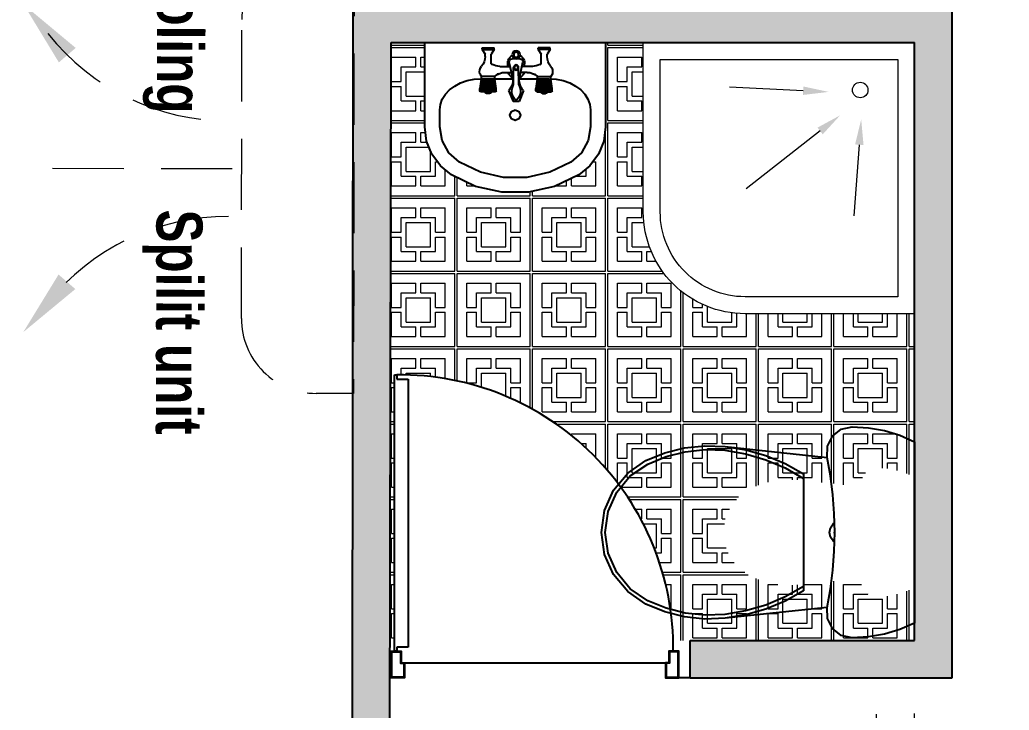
# Model space of a CAD drawing. Header units: inches. Extents: x 70 to 1974, y -315 to 363.
# Drawn here: x 1243.922 to 1246.568, y 232.943 to 234.79 of the extents above; entities that cross this region are included whole.
import ezdxf

# ---------------------------------------------------------------- set-up
doc = ezdxf.new("R2010")
doc.units = ezdxf.units.IN
doc.header["$MEASUREMENT"] = 0
doc.linetypes.add('DASHED2', pattern=[9.525, 6.35, -3.175])
for name, color, linetype, lineweight in [('1', 19, 'Continuous', 5), ('hidden line', 252, 'Continuous', 5), ('LAYER1', 8, 'Continuous', 9)]:
    doc.layers.add(name, color=color, linetype=linetype, lineweight=lineweight)
doc.layers.add('AX', color=7, linetype='Continuous', lineweight=18, true_color=0xb7ad8f)
for name, color, linetype in [('elev', 8, 'Continuous'), ('fer', 8, 'Continuous'), ('LNS', 55, 'Continuous')]:
    doc.layers.add(name, color=color, linetype=linetype)
doc.styles.add('Italic', font='italic.shx', dxfattribs={"height": 0.7})

# ---------------------------------------------------------------- blocks, each defined once
blk = doc.blocks.new('DR100K')
at = {"color": 0}
blk.add_line((-0.0463, -0.0524), (-0.9537, -0.0524), dxfattribs=at)
at = {"color": 0, "linetype": 'Continuous'}
for p, q in [((-0.0192, -0.1073), (-0.0192, -0.0923)), ((-0.0192, -0.0923), (-0.0115, -0.0923)), ((-0.0115, -0.0923), (-0.0115, -0.5731)), ((-0.0591, -0.5731), (-0.0591, -0.1073)), ((-0.0591, -0.1073), (-0.0197, -0.1073)), ((-0.0591, -1.0389), (-0.0591, -0.5731)), ((-0.0115, -0.5731), (-0.0115, -1.0539)), ((-0.0197, -1.0389), (-0.0591, -1.0389)), ((-0.0192, -1.0539), (-0.0192, -1.0389)), ((-0.0115, -1.0539), (-0.0192, -1.0539))]:
    blk.add_line(p, q, dxfattribs=at)
for points in [[(-0.9537, -0.0524), (-0.9537, 0), (-1, 0), (-1, -0.0923), (-0.9658, -0.0923), (-0.9658, -0.0524)], [(-0.0463, -0.0524), (-0.0463, 0), (0, 0), (0, -0.0923), (-0.0342, -0.0923), (-0.0342, -0.0524)], [(-0.9557, -0.0505), (-0.9557, -0.0019), (-0.9981, -0.0019), (-0.9981, -0.0904), (-0.9677, -0.0904), (-0.9677, -0.0505)], [(-0.0443, -0.0505), (-0.0443, -0.0019), (-0.0019, -0.0019), (-0.0019, -0.0904), (-0.0323, -0.0904), (-0.0323, -0.0505)]]:
    blk.add_lwpolyline(points, close=True, dxfattribs=at)
blk.add_arc((-0.0294, -0.1026), 0.9514, 179.3821, 270.6161, dxfattribs=at)
blk = doc.blocks.new('Bath4')
for p, q in [((-0.652, -0.5264), (-0.6377, -0.3365)), ((-0.5472, -0.5632), (-0.3492, -0.4082)), ((-0.5019, -0.6708), (-0.3044, -0.6801))]:
    blk.add_line(p, q)
for points in [[(-0.0742, -0.8), (-0.8, -0.8), (-0.8, -0.0742), (-0.3464, -0.0742, -0.414214), (-0.0742, -0.3464)], [(-0.1196, -0.7546), (-0.7546, -0.7546), (-0.7546, -0.1196), (-0.3464, -0.1196, -0.414214), (-0.1196, -0.3464)]]:
    blk.add_lwpolyline(points, format="xyb", close=True)
blk.add_circle((-0.6545, -0.6727), 0.0207)
for points in [[(-0.6633, -0.5255), (-0.6407, -0.5272), (-0.6571, -0.5942)], [(-0.5542, -0.5542), (-0.5402, -0.5721), (-0.6008, -0.6051)], [(-0.5014, -0.6595), (-0.5024, -0.6822), (-0.5699, -0.6677)]]:
    blk.add_solid(points)
blk = doc.blocks.new('PL_WC_1_UT')
at = {"layer": 'fer', "linetype": 'ByBlock'}
for p, q in [((-0.2284, 0.645), (-0.2446, 0.6076)), ((0.2284, 0.645), (-0.2284, 0.645)), ((0.2446, 0.6076), (0.2284, 0.645)), ((-0.2446, 0.6076), (-0.2564, 0.5687)), ((0.2564, 0.5687), (0.2446, 0.6076)), ((-0.2564, 0.5687), (-0.2635, 0.5285)), ((0.2635, 0.5285), (0.2564, 0.5687)), ((-0.2635, 0.5285), (-0.2659, 0.4879)), ((0.2659, 0.4879), (0.2635, 0.5285)), ((-0.2659, 0.4879), (-0.2597, 0.4603)), ((0.2597, 0.4603), (0.2659, 0.4879)), ((-0.2597, 0.4603), (-0.2423, 0.4381)), ((0.2423, 0.4381), (0.2597, 0.4603)), ((-0.2423, 0.4381), (-0.2171, 0.4255)), ((-0.2171, 0.4255), (-0.1889, 0.4249)), ((-0.1889, 0.4249), (-0.2164, 0.1682)), ((0.1889, 0.4249), (0.2171, 0.4255)), ((0.2164, 0.1682), (0.1889, 0.4249)), ((0.2171, 0.4255), (0.2423, 0.4381)), ((-0.2164, 0.1682), (-0.2183, 0.1168)), ((0.2183, 0.1168), (0.2164, 0.1682)), ((-0.2183, 0.1168), (-0.2128, 0.0658)), ((0.2128, 0.0658), (0.2183, 0.1168)), ((-0.2128, 0.0658), (-0.2002, 0.016)), ((0.2002, 0.016), (0.2128, 0.0658)), ((-0.2002, 0.016), (-0.1807, -0.0315)), ((0.1807, -0.0315), (0.2002, 0.016)), ((-0.1807, -0.0315), (-0.1493, -0.0776)), ((0.1493, -0.0776), (0.1807, -0.0315)), ((-0.1493, -0.0776), (-0.1063, -0.1133)), ((0.1063, -0.1133), (0.1493, -0.0776)), ((-0.1063, -0.1133), (-0.0553, -0.1359)), ((0.0553, -0.1359), (0.1063, -0.1133)), ((-0.0553, -0.1359), (0, -0.1436)), ((0, -0.1436), (0.0553, -0.1359))]:
    blk.add_line(p, q, dxfattribs=at)
at = {"layer": 'fer', "color": 0, "linetype": 'ByBlock'}
for p, q in [((-0.1889, 0.4249), (-0.1421, 0.4332)), ((-0.1421, 0.4332), (-0.0949, 0.4392)), ((-0.0949, 0.4392), (-0.0475, 0.4427)), ((-0.0475, 0.4427), (0, 0.4439)), ((-0.0238, 0.4433), (-0.0216, 0.44)), ((-0.0216, 0.44), (-0.0117, 0.4334)), ((-0.0117, 0.4334), (0, 0.431)), ((-0.0029, 0.4438), (0, 0.4433)), ((0, 0.4439), (0.0475, 0.4427)), ((0, 0.4433), (0.0029, 0.4438)), ((0, 0.431), (0.0117, 0.4334)), ((0.0117, 0.4334), (0.0216, 0.44)), ((0.0216, 0.44), (0.0238, 0.4433)), ((0.0475, 0.4427), (0.0949, 0.4392)), ((0.0949, 0.4392), (0.1421, 0.4332)), ((0.1421, 0.4332), (0.1889, 0.4249)), ((-0.1476, 0.365), (-0.1732, 0.3191)), ((-0.136, 0.365), (-0.1624, 0.3191)), ((0.1476, 0.365), (-0.1476, 0.365)), ((0.1624, 0.3191), (0.136, 0.365)), ((0.1732, 0.3191), (0.1476, 0.365)), ((-0.1732, 0.3191), (-0.1933, 0.2706)), ((-0.1624, 0.3191), (-0.1831, 0.2703)), ((0.1831, 0.2703), (0.1624, 0.3191)), ((0.1933, 0.2706), (0.1732, 0.3191)), ((-0.1933, 0.2706), (-0.2078, 0.22)), ((-0.1831, 0.2703), (-0.198, 0.2194)), ((0.198, 0.2194), (0.1831, 0.2703)), ((0.2078, 0.22), (0.1933, 0.2706)), ((-0.2078, 0.22), (-0.2164, 0.1682)), ((-0.198, 0.2194), (-0.2067, 0.1671)), ((0.2067, 0.1671), (0.198, 0.2194)), ((0.2164, 0.1682), (0.2078, 0.22)), ((-0.2067, 0.1671), (-0.2085, 0.1172)), ((0.2085, 0.1172), (0.2067, 0.1671)), ((-0.2085, 0.1172), (-0.2033, 0.0675)), ((0.2033, 0.0675), (0.2085, 0.1172)), ((-0.2033, 0.0675), (-0.191, 0.019)), ((0.191, 0.019), (0.2033, 0.0675)), ((-0.191, 0.019), (-0.172, -0.0272)), ((0.172, -0.0272), (0.191, 0.019)), ((-0.172, -0.0272), (-0.1421, -0.0711)), ((0.1421, -0.0711), (0.172, -0.0272)), ((-0.1421, -0.0711), (-0.1012, -0.1051)), ((0.1012, -0.1051), (0.1421, -0.0711)), ((-0.1012, -0.1051), (-0.0526, -0.1266)), ((0.0526, -0.1266), (0.1012, -0.1051)), ((-0.0526, -0.1266), (0, -0.1339)), ((0, -0.1339), (0.0526, -0.1266))]:
    blk.add_line(p, q, dxfattribs=at)
blk = doc.blocks.new('DASTSHO')
at = {"layer": 'fer', "linetype": 'Continuous'}
h = blk.add_hatch(dxfattribs=at)
h.set_pattern_fill('EMPTY_FILL', color=256, scale=1000000.0, style=0)
h.set_pattern_definition([(0, (1000000, 1000000), (0, 1000000), [1e-05, -1000000])])
h.paths.add_polyline_path([(-0.3, 0), (-0.3, -0.28), (-0.2973, -0.3116), (-0.2894, -0.3424), (-0.2764, -0.3713), (-0.2586, -0.3976), (-0.2368, -0.4206), (-0.2113, -0.4396), (-0.145, -0.4727), (-0.0738, -0.4931), (0, -0.4999), (0.0738, -0.4931), (0.145, -0.4727), (0.2113, -0.4396), (0.2368, -0.4206), (0.2586, -0.3976), (0.2764, -0.3713), (0.2894, -0.3424), (0.2973, -0.3116), (0.3, -0.28), (0.3, 0)], flags=0)
at = {"layer": 'fer', "linetype": 'ByBlock'}
for p, q in [((-0.3, 0), (-0.3, -0.28)), ((-0.27, 0), (-0.3, 0)), ((0.27, 0), (-0.27, 0)), ((0.3, 0), (0.27, 0)), ((0.3, -0.28), (0.3, 0)), ((-0.1592, -0.1267), (-0.181, -0.1344)), ((-0.136, -0.1221), (-0.1592, -0.1267)), ((-0.112, -0.1205), (-0.136, -0.1221)), ((-0.0138, -0.1205), (-0.112, -0.1205)), ((0.112, -0.1205), (0.0075, -0.1205)), ((0.136, -0.1221), (0.112, -0.1205)), ((0.1592, -0.1267), (0.136, -0.1221)), ((0.181, -0.1344), (0.1592, -0.1267)), ((-0.2177, -0.1575), (-0.2315, -0.1722)), ((-0.2007, -0.1447), (-0.2177, -0.1575)), ((-0.181, -0.1344), (-0.2007, -0.1447)), ((0.2007, -0.1447), (0.181, -0.1344)), ((0.2177, -0.1575), (0.2007, -0.1447)), ((0.2315, -0.1722), (0.2177, -0.1575)), ((-0.2417, -0.1886), (-0.2479, -0.206)), ((-0.2315, -0.1722), (-0.2417, -0.1886)), ((0.2417, -0.1886), (0.2315, -0.1722)), ((0.2479, -0.206), (0.2417, -0.1886)), ((-0.2479, -0.206), (-0.25, -0.224)), ((-0.25, -0.224), (-0.25, -0.28)), ((0.25, -0.224), (0.2479, -0.206)), ((0.25, -0.28), (0.25, -0.224))]:
    blk.add_line(p, q, dxfattribs=at)
at = {"layer": 'fer'}
for p, q in [((-0.1161, -0.0184), (-0.0761, -0.0184)), ((-0.1161, -0.0234), (-0.1161, -0.0184)), ((-0.1161, -0.0234), (-0.0761, -0.0234)), ((-0.1161, -0.0234), (-0.1061, -0.0384)), ((-0.0761, -0.0234), (-0.0861, -0.0384)), ((-0.0761, -0.0234), (-0.0761, -0.0184)), ((0.0698, -0.0234), (0.0698, -0.0184)), ((0.1098, -0.0184), (0.0698, -0.0184)), ((0.0698, -0.0234), (0.0798, -0.0384)), ((0.1098, -0.0234), (0.0698, -0.0234)), ((0.1098, -0.0234), (0.0998, -0.0384)), ((0.1098, -0.0234), (0.1098, -0.0184)), ((-0.1061, -0.0471), (-0.1061, -0.0384)), ((-0.0861, -0.0709), (-0.0861, -0.0384)), ((-0.0142, -0.1177), (-0.026, -0.0656)), ((-0.0161, -0.0545), (0.0098, -0.0545)), ((0.0079, -0.1177), (0.0197, -0.0656)), ((0.0798, -0.0709), (0.0798, -0.0384)), ((0.0998, -0.0471), (0.0998, -0.0384)), ((-0.0571, -0.0795), (-0.0229, -0.0795)), ((-0.0117, -0.1399), (-0.0115, -0.0831)), ((0.0054, -0.1399), (0.0052, -0.0831)), ((0.0508, -0.0795), (0.0166, -0.0795)), ((-0.1236, -0.1037), (-0.1179, -0.1127)), ((-0.1228, -0.153), (-0.1179, -0.1214)), ((-0.1202, -0.153), (-0.1158, -0.1214)), ((-0.1148, -0.1214), (-0.1189, -0.153)), ((-0.1179, -0.1214), (-0.1179, -0.1127)), ((-0.0743, -0.1127), (-0.1179, -0.1127)), ((-0.1179, -0.153), (-0.1139, -0.1214)), ((-0.0743, -0.1214), (-0.1179, -0.1214)), ((-0.1128, -0.1214), (-0.1164, -0.153)), ((-0.1152, -0.153), (-0.1118, -0.1214)), ((-0.1135, -0.153), (-0.1104, -0.1214)), ((-0.1085, -0.153), (-0.1064, -0.1214)), ((-0.1055, -0.153), (-0.1041, -0.1214)), ((-0.1018, -0.1214), (-0.1027, -0.153)), ((-0.0982, -0.153), (-0.0982, -0.1214)), ((-0.0961, -0.1644), (-0.0961, -0.1214)), ((-0.094, -0.153), (-0.094, -0.1214)), ((-0.0904, -0.1214), (-0.0895, -0.153)), ((-0.0867, -0.153), (-0.0881, -0.1214)), ((-0.0837, -0.153), (-0.0858, -0.1214)), ((-0.0787, -0.153), (-0.0817, -0.1214)), ((-0.077, -0.153), (-0.0804, -0.1214)), ((-0.0794, -0.1214), (-0.0758, -0.153)), ((-0.0743, -0.153), (-0.0783, -0.1214)), ((-0.0774, -0.1214), (-0.0733, -0.153)), ((-0.072, -0.153), (-0.0764, -0.1214)), ((-0.0729, -0.1114), (-0.0743, -0.1127)), ((-0.0743, -0.1214), (-0.0743, -0.1127)), ((-0.0694, -0.153), (-0.0743, -0.1214)), ((-0.0611, -0.1037), (-0.0661, -0.1057)), ((-0.0404, -0.0995), (-0.0184, -0.0995)), ((0.0341, -0.0995), (0.012, -0.0995)), ((0.0548, -0.1037), (0.0598, -0.1057)), ((0.0631, -0.153), (0.068, -0.1214)), ((0.0656, -0.153), (0.07, -0.1214)), ((0.0665, -0.1114), (0.068, -0.1127)), ((0.0711, -0.1214), (0.067, -0.153)), ((0.068, -0.1127), (0.1115, -0.1127)), ((0.068, -0.1214), (0.068, -0.1127)), ((0.068, -0.1214), (0.1115, -0.1214)), ((0.068, -0.153), (0.0719, -0.1214)), ((0.0731, -0.1214), (0.0694, -0.153)), ((0.0707, -0.153), (0.0741, -0.1214)), ((0.0724, -0.153), (0.0754, -0.1214)), ((0.0774, -0.153), (0.0794, -0.1214)), ((0.0803, -0.153), (0.0818, -0.1214)), ((0.084, -0.1214), (0.0831, -0.153)), ((0.0877, -0.153), (0.0877, -0.1214)), ((0.0898, -0.1644), (0.0898, -0.1214)), ((0.0918, -0.153), (0.0919, -0.1214)), ((0.0955, -0.1214), (0.0964, -0.153)), ((0.0992, -0.153), (0.0978, -0.1214)), ((0.1022, -0.153), (0.1001, -0.1214)), ((0.1072, -0.153), (0.1041, -0.1214)), ((0.1089, -0.153), (0.1055, -0.1214)), ((0.1065, -0.1214), (0.1101, -0.153)), ((0.1115, -0.153), (0.1076, -0.1214)), ((0.1084, -0.1214), (0.1126, -0.153)), ((0.1139, -0.153), (0.1095, -0.1214)), ((0.1173, -0.1037), (0.1115, -0.1127)), ((0.1115, -0.1214), (0.1115, -0.1127)), ((0.1165, -0.153), (0.1115, -0.1214)), ((-0.1231, -0.1604), (-0.1231, -0.153)), ((-0.1228, -0.1604), (-0.1228, -0.153)), ((-0.1202, -0.1604), (-0.1202, -0.153)), ((-0.1189, -0.1604), (-0.1189, -0.153)), ((-0.1179, -0.1604), (-0.1179, -0.153)), ((-0.1164, -0.1604), (-0.1164, -0.153)), ((-0.1152, -0.1604), (-0.1152, -0.153)), ((-0.1135, -0.1604), (-0.1135, -0.153)), ((-0.1085, -0.1644), (-0.1085, -0.153)), ((-0.1055, -0.1644), (-0.1055, -0.153)), ((-0.1027, -0.1644), (-0.1027, -0.153)), ((-0.0982, -0.1644), (-0.0982, -0.153)), ((-0.0982, -0.1644), (-0.0982, -0.153)), ((-0.094, -0.1644), (-0.094, -0.153)), ((-0.0895, -0.1644), (-0.0895, -0.153)), ((-0.0867, -0.1644), (-0.0867, -0.153)), ((-0.0837, -0.1644), (-0.0837, -0.153)), ((-0.0787, -0.1604), (-0.0787, -0.153)), ((-0.077, -0.1604), (-0.077, -0.153)), ((-0.0758, -0.1604), (-0.0758, -0.153)), ((-0.0743, -0.1604), (-0.0743, -0.153)), ((-0.0733, -0.1604), (-0.0733, -0.153)), ((-0.072, -0.1604), (-0.072, -0.153)), ((-0.0694, -0.1604), (-0.0694, -0.153)), ((-0.0691, -0.1604), (-0.0691, -0.153)), ((-0.0279, -0.1595), (-0.0128, -0.1962)), ((0.0216, -0.1595), (0.0065, -0.1962)), ((0.0628, -0.1604), (0.0628, -0.153)), ((0.0631, -0.1604), (0.0631, -0.153)), ((0.0656, -0.1604), (0.0656, -0.153)), ((0.067, -0.1604), (0.067, -0.153)), ((0.068, -0.1604), (0.068, -0.153)), ((0.0694, -0.1604), (0.0694, -0.153)), ((0.0707, -0.1604), (0.0707, -0.153)), ((0.0724, -0.1604), (0.0724, -0.153)), ((0.0774, -0.1644), (0.0774, -0.153)), ((0.0803, -0.1644), (0.0803, -0.153)), ((0.0831, -0.1644), (0.0831, -0.153)), ((0.0877, -0.1644), (0.0877, -0.153)), ((0.0918, -0.1644), (0.0918, -0.153)), ((0.0918, -0.1644), (0.0918, -0.153)), ((0.0964, -0.1644), (0.0964, -0.153)), ((0.0992, -0.1644), (0.0992, -0.153)), ((0.1022, -0.1644), (0.1022, -0.153)), ((0.1072, -0.1604), (0.1072, -0.153)), ((0.1089, -0.1604), (0.1089, -0.153)), ((0.1101, -0.1604), (0.1101, -0.153)), ((0.1115, -0.1604), (0.1115, -0.153)), ((0.1126, -0.1604), (0.1126, -0.153)), ((0.1139, -0.1604), (0.1139, -0.153)), ((0.1165, -0.1604), (0.1165, -0.153)), ((0.1168, -0.1604), (0.1168, -0.153)), ((-0.0731, -0.1644), (-0.1191, -0.1644)), ((-0.1051, -0.1654), (-0.1051, -0.1644)), ((-0.0911, -0.1694), (-0.1011, -0.1694)), ((-0.0871, -0.1654), (-0.0871, -0.1644)), ((-0.0128, -0.1962), (0.0065, -0.1962)), ((0.0668, -0.1644), (0.1128, -0.1644)), ((0.0808, -0.1654), (0.0808, -0.1644)), ((0.0848, -0.1694), (0.0948, -0.1694)), ((0.0988, -0.1654), (0.0988, -0.1644))]:
    blk.add_line(p, q, dxfattribs=at)
at = {"layer": 'fer', "linetype": 'ByBlock'}
blk.add_lwpolyline([(0, -0.224), (-0.0124, -0.2291), (-0.0175, -0.2415), (-0.0124, -0.2539), (0, -0.259), (0.0124, -0.2539), (0.0175, -0.2415), (0.0124, -0.2291)], close=True, dxfattribs=at)
blk.add_lwpolyline([(0, -0.224), (-0.0124, -0.2291), (-0.0175, -0.2415), (-0.0124, -0.2539), (0, -0.259), (0.0124, -0.2539), (0.0175, -0.2415), (0.0124, -0.2291)], close=True, dxfattribs=at)
for points in [[(-0.3, -0.28), (-0.294, -0.3272), (-0.2764, -0.3713), (-0.2482, -0.4096), (-0.2113, -0.4396)], [(-0.25, -0.28), (-0.2422, -0.3258), (-0.2197, -0.3664), (-0.1849, -0.3972)], [(0.1849, -0.3972), (0.2197, -0.3664), (0.2422, -0.3258), (0.25, -0.28)], [(0.2113, -0.4396), (0.2482, -0.4096), (0.2764, -0.3713), (0.294, -0.3272), (0.3, -0.28)], [(-0.1849, -0.3972), (-0.1147, -0.4307), (-0.0389, -0.4478), (0.0389, -0.4478), (0.1147, -0.4307), (0.1849, -0.3972)], [(-0.2113, -0.4396), (-0.1311, -0.4779), (-0.0444, -0.4975), (0.0444, -0.4975), (0.1311, -0.4779), (0.2113, -0.4396)]]:
    blk.add_lwpolyline(points, dxfattribs=at)
at = {"layer": 'fer'}
for centre, radius in [((-0.0032, -0.0409), 0.0131), ((-0.0032, -0.0409), 0.00814), ((-0.0032, -0.0831), 0.00838), ((-0.0032, -0.0831), 0.00638)]:
    blk.add_circle(centre, radius, dxfattribs=at)
for centre, radius, start, end in [((-0.1561, -0.0471), 0.05, 320.0876, 0), ((-0.0032, -0.068), 0.0279, 117.5903, 204.3145), ((-0.0161, -0.0645), 0.01, 90, 186.4645), ((-0.0032, -0.068), 0.0279, 335.6855, 62.4097), ((0.0098, -0.0645), 0.01, 353.5355, 90), ((0.1498, -0.0471), 0.05, 180, 219.9124), ((-0.0961, -0.0973), 0.0282, 140.0876, 192.9962), ((-0.0961, -0.0973), 0.0282, 60.122, 69.2491), ((-0.0571, -0.0295), 0.05, 240.122, 270), ((0.0508, -0.0295), 0.05, 270, 299.878), ((0.0898, -0.0973), 0.0282, 110.7509, 119.878), ((0.0898, -0.0973), 0.0282, 347.0038, 39.9124), ((-0.0404, -0.1495), 0.05, 90, 130.3983), ((-0.0032, -0.0914), 0.0279, 196.9433, 246.1873), ((-0.0679, -0.1231), 0.0542, 317.6979, 11.2911), ((0.0616, -0.1231), 0.0542, 168.7089, 222.3021), ((-0.0032, -0.0914), 0.0279, 293.8127, 343.0567), ((0.0341, -0.1495), 0.05, 49.6017, 90), ((-0.1191, -0.1604), 0.004, 180, 270), ((-0.1188, -0.1604), 0.004, 180, 270), ((-0.1162, -0.1604), 0.004, 180, 270), ((-0.1149, -0.1604), 0.004, 180, 270), ((-0.1139, -0.1604), 0.004, 180, 270), ((-0.1124, -0.1604), 0.004, 180, 270), ((-0.1112, -0.1604), 0.004, 180, 270), ((-0.1095, -0.1604), 0.004, 180, 270), ((-0.0827, -0.1604), 0.004, 270, 0), ((-0.081, -0.1604), 0.004, 270, 0), ((-0.0798, -0.1604), 0.004, 270, 0), ((-0.0783, -0.1604), 0.004, 270, 0), ((-0.0773, -0.1604), 0.004, 270, 0), ((-0.076, -0.1604), 0.004, 270, 0), ((-0.0734, -0.1604), 0.004, 270, 0), ((-0.0731, -0.1604), 0.004, 270, 0), ((0.0251, -0.1613), 0.0425, 149.7923, 221.2189), ((-0.0314, -0.1613), 0.0425, 318.7811, 30.2077), ((0.0668, -0.1604), 0.004, 180, 270), ((0.0671, -0.1604), 0.004, 180, 270), ((0.0696, -0.1604), 0.004, 180, 270), ((0.071, -0.1604), 0.004, 180, 270), ((0.072, -0.1604), 0.004, 180, 270), ((0.0734, -0.1604), 0.004, 180, 270), ((0.0747, -0.1604), 0.004, 180, 270), ((0.0764, -0.1604), 0.004, 180, 270), ((0.1032, -0.1604), 0.004, 270, 0), ((0.1049, -0.1604), 0.004, 270, 0), ((0.1061, -0.1604), 0.004, 270, 0), ((0.1075, -0.1604), 0.004, 270, 0), ((0.1086, -0.1604), 0.004, 270, 0), ((0.1099, -0.1604), 0.004, 270, 0), ((0.1125, -0.1604), 0.004, 270, 0), ((0.1128, -0.1604), 0.004, 270, 0), ((-0.1011, -0.1654), 0.004, 180, 270), ((-0.0911, -0.1654), 0.004, 270, 0), ((-0.0032, -0.186), 0.005, 221.2189, 318.7811), ((0.0848, -0.1654), 0.004, 180, 270), ((0.0948, -0.1654), 0.004, 270, 0)]:
    blk.add_arc(centre, radius, start, end, dxfattribs=at)
blk = doc.blocks.new('k1')
at = {"true_color": 0x636466}
h = blk.add_hatch(color=251, dxfattribs=at)
h.dxf.hatch_style = 1
h.paths.add_polyline_path([(-461.0846, -161.5584), (-462.6065, -161.5584), (-462.6065, -162.181), (-462.6065, -162.181), (-462.6065, -162.3188), (-462.4682, -162.3188), (-462.4682, -161.6968), (-461.2229, -161.6968), (-461.2229, -162.942), (-461.0846, -162.942), (-461.0846, -162.8037)])
h.paths.add_polyline_path([(-460.3927, -161.6968), (-459.1475, -161.6968), (-459.1475, -162.942), (-457.907, -162.942), (-457.907, -162.8037), (-459.0091, -162.8037), (-459.0091, -161.5584), (-460.5311, -161.5584), (-460.5311, -162.181), (-461.0846, -162.181), (-461.0846, -162.3194), (-460.3927, -162.3194)])
h.paths.add_polyline_path([(-459.7009, -162.3194), (-459.1475, -162.3194), (-459.1475, -162.181), (-459.8393, -162.181), (-459.8393, -162.8037), (-461.0846, -162.8037), (-461.0846, -162.942), (-459.7009, -162.942)], flags=17)
h.paths.add_polyline_path([(-458.3173, -161.6968), (-457.072, -161.6968), (-457.0735, -162.2633), (-457.0043, -162.2633), (-456.9351, -162.2631), (-456.9337, -161.5584), (-458.4557, -161.5584), (-458.4557, -162.181), (-459.0091, -162.181), (-459.0091, -162.3194), (-458.3173, -162.3194)])
h.paths.add_polyline_path([(-457.434, -165.0145), (-453.6596, -165.0145), (-453.6596, -164.5635), (-457.434, -164.5635)], flags=9)
h.paths.add_polyline_path([(-466.4646, -178.781), (-469.7624, -178.781), (-469.7624, -178.172), (-466.4646, -178.172)], flags=9)
h.paths.add_polyline_path([(-465.7865, -177.1188), (-468.3426, -177.1188), (-468.3426, -176.3458), (-465.7865, -176.3458)], flags=9)
h.paths.add_polyline_path([(-466.6372, -172.2588), (-468.4262, -172.2588), (-468.4262, -171.5854), (-466.6372, -171.5854)], flags=9)
h.paths.add_polyline_path([(-467.4058, -174.7927), (-469.1563, -174.7927), (-469.1563, -174.3652), (-467.4058, -174.3652)], flags=9)
h.paths.add_polyline_path([(-466.5791, -173.4899), (-469.3301, -173.4899), (-469.3301, -173.0249), (-466.5791, -173.0249)], flags=9)
h.paths.add_polyline_path([(-469.0047, -195.6182), (-468.5367, -195.6499), (-468.4415, -195.1099), (-468.9095, -195.0782)], flags=9)
h.paths.add_polyline_path([(-465.4248, -183.2086), (-468.8542, -183.2375), (-468.859, -182.6675), (-465.4296, -182.6386)], flags=9)
h.paths.add_polyline_path([(-469.3327, -170.5279), (-465.1389, -170.5279), (-465.1389, -170.0268), (-469.3327, -170.0268)], flags=9)
h.paths.add_polyline_path([(-469.4484, -194.8322), (-468.9804, -194.864), (-468.8852, -194.324), (-469.3532, -194.2922)], flags=9)
h.paths.add_polyline_path([(-467.2761, -194.8572), (-468.7185, -194.8693), (-468.7236, -194.2619), (-467.2812, -194.2497)], flags=9)
h.paths.add_polyline_path([(-464.4483, -194.8452), (-465.6532, -194.8554), (-465.658, -194.2854), (-464.4531, -194.2752)], flags=9)
h.paths.add_polyline_path([(-466.8236, -194.8161), (-465.8001, -194.8479), (-465.7049, -194.3079), (-466.7283, -194.2761)], flags=9)
h.paths.add_polyline_path([(-468.6542, -184.4538), (-467.9788, -184.4761), (-467.9121, -184.093), (-468.5875, -184.0708)], flags=9)
h.paths.add_polyline_path([(-468.0005, -184.2226), (-467.9115, -184.2308), (-467.8869, -184.09), (-467.976, -184.0818)], flags=9)
h.paths.add_polyline_path([(-469.3709, -184.1154), (-469.3068, -184.1217), (-469.2877, -184.0123), (-469.3518, -184.0059)], flags=9)
h.paths.add_polyline_path([(-469.4589, -184.4456), (-469.3558, -184.4539), (-469.3307, -184.3103), (-469.4338, -184.3019)], flags=9)
h.paths.add_polyline_path([(-469.5642, -184.3939), (-468.6423, -184.4137), (-468.583, -184.0728), (-469.5048, -184.053)], flags=9)
h.paths.add_polyline_path([(-468.6139, -183.8392), (-467.9386, -183.8615), (-467.8718, -183.4785), (-468.5472, -183.4562)], flags=9)
h.paths.add_polyline_path([(-467.9602, -183.5893), (-467.8711, -183.5975), (-467.8466, -183.4567), (-467.9356, -183.4486)], flags=9)
h.paths.add_polyline_path([(-469.3753, -183.5029), (-469.3112, -183.5093), (-469.2922, -183.3999), (-469.3563, -183.3935)], flags=9)
h.paths.add_polyline_path([(-469.4633, -183.8331), (-469.3602, -183.8415), (-469.3352, -183.6978), (-469.4383, -183.6895)], flags=9)
h.paths.add_polyline_path([(-469.5687, -183.7814), (-468.6468, -183.8012), (-468.5875, -183.4604), (-469.5093, -183.4406)], flags=9)
h.paths.add_polyline_path([(-464.47, -193.0711), (-466.41, -193.0875), (-466.415, -192.4875), (-464.4751, -192.4711)], flags=9)
h.paths.add_polyline_path([(-464.4471, -179.8895), (-467.4444, -179.9148), (-467.4494, -179.3223), (-464.4521, -179.297)], flags=9)
h.paths.add_polyline_path([(-464.457, -175.972), (-466.6844, -175.9908), (-466.6894, -175.3983), (-464.462, -175.3795)], flags=9)
h.paths.add_polyline_path([(-464.4659, -178.7758), (-466.5484, -178.7933), (-466.5535, -178.1859), (-464.4711, -178.1683)], flags=9)
h.paths.add_polyline_path([(-464.4666, -174.8525), (-466.289, -174.8679), (-466.294, -174.2754), (-464.4716, -174.26)], flags=9)
h.paths.add_polyline_path([(-464.4687, -173.5351), (-466.4711, -173.552), (-466.476, -172.9745), (-464.4735, -172.9576)], flags=9)
h.paths.add_polyline_path([(-464.498, -172.0947), (-465.5354, -172.1034), (-465.539, -171.6759), (-464.5016, -171.6672)], flags=9)
h.paths.add_polyline_path([(-464.487, -190.9788), (-466.5209, -190.9788), (-466.5209, -190.4838), (-464.487, -190.4838)], flags=9)
h.paths.add_polyline_path([(-464.361, -186.5578), (-469.8351, -186.604), (-469.84, -186.0269), (-464.3658, -185.9807)], flags=9)
h.paths.add_polyline_path([(-464.4788, -192.0283), (-465.4211, -192.0283), (-465.4211, -191.4476), (-464.4788, -191.4476)], flags=9)
h.paths.add_polyline_path([(-464.4729, -195.6192), (-466.4129, -195.6356), (-466.4173, -195.1106), (-464.4774, -195.0942)], flags=9)
h.paths.add_polyline_path([(-467.7853, -195.7628), (-468.3703, -195.7628), (-468.3703, -194.9678), (-467.7853, -194.9678)], flags=9)
h.paths.add_polyline_path([(-466.5666, -185.6325), (-467.5813, -185.6325), (-467.5813, -185.1645), (-466.5666, -185.1645)], flags=9)
h.paths.add_polyline_path([(-464.4327, -185.5774), (-466.2107, -185.5924), (-466.2141, -185.194), (-464.436, -185.179)], flags=9)
h.paths.add_polyline_path([(-465.6546, -185.0812), (-469.0091, -185.0812), (-469.0091, -184.6089), (-465.6546, -184.6089)], flags=9)
h.paths.add_polyline_path([(-466.2428, -184.4307), (-467.9102, -184.4448), (-467.9133, -184.0854), (-466.2458, -184.0713)], flags=9)
h.paths.add_polyline_path([(-466.2566, -183.7842), (-467.5346, -183.795), (-467.538, -183.3956), (-466.2599, -183.3848)], flags=9)
h.paths.add_polyline_path([(-465.0273, -184.3294), (-465.4483, -184.3329), (-465.4513, -183.9785), (-465.0303, -183.9749)], flags=9)
h.paths.add_polyline_path([(-464.3973, -183.8968), (-466.0498, -183.9107), (-466.0528, -183.5562), (-464.4003, -183.5423)], flags=9)
h.paths.add_polyline_path([(-464.455, -185.0631), (-465.6467, -185.0732), (-465.6499, -184.6851), (-464.4582, -184.6751)], flags=9)
h.paths.add_polyline_path([(-469.6945, -185.0329), (-469.0256, -185.0536), (-468.9633, -184.7007), (-469.6323, -184.6799)], flags=9)
h.paths.add_polyline_path([(-454.5593, -188.4483), (-454.6086, -188.4483), (-454.6086, -188.3003), (-454.5593, -188.3003)], flags=9)
h.paths.add_polyline_path([(-453.4972, -188.5378), (-454.5503, -188.5378), (-454.5503, -188.1414), (-453.4972, -188.1414)], flags=9)
h.paths.add_polyline_path([(-454.1227, -187.4118), (-454.172, -187.4118), (-454.172, -187.2638), (-454.1227, -187.2638)], flags=9)
h.paths.add_polyline_path([(-453.4705, -187.5187), (-454.1053, -187.5187), (-454.1053, -187.0937), (-453.4705, -187.0937)], flags=9)
h.paths.add_polyline_path([(-453.9631, -180.2095), (-454.0124, -180.2095), (-454.0124, -180.0615), (-453.9631, -180.0615)], flags=9)
h.paths.add_polyline_path([(-453.745, -181.0596), (-453.7944, -181.0596), (-453.7944, -180.9116), (-453.745, -180.9116)], flags=9)
h.paths.add_polyline_path([(-453.8343, -182.0033), (-453.8837, -182.0033), (-453.8837, -181.8553), (-453.8343, -181.8553)], flags=9)
h.paths.add_polyline_path([(-454.2191, -183.8516), (-454.2685, -183.8516), (-454.2685, -183.7036), (-454.2191, -183.7036)], flags=9)
h.paths.add_polyline_path([(-454.3381, -184.7282), (-454.3874, -184.7282), (-454.3874, -184.5803), (-454.3381, -184.5803)], flags=9)
h.paths.add_polyline_path([(-453.4934, -186.5421), (-454.1745, -186.5421), (-454.1745, -186.1171), (-453.4934, -186.1171)], flags=9)
h.paths.add_polyline_path([(-452.9888, -187.4826), (-453.5455, -187.4826), (-453.5455, -187.1401), (-452.9888, -187.1401)], flags=9)
h.paths.add_polyline_path([(-452.9888, -186.4979), (-453.5455, -186.4979), (-453.5455, -186.1555), (-452.9888, -186.1555)], flags=9)
h.paths.add_polyline_path([(-452.9803, -184.8325), (-454.3481, -184.8325), (-454.3481, -184.3829), (-452.9803, -184.3829)], flags=9)
h.paths.add_polyline_path([(-452.9468, -184.0507), (-454.226, -184.0507), (-454.226, -183.5072), (-452.9468, -183.5072)], flags=9)
h.paths.add_polyline_path([(-453.1169, -182.1053), (-453.8089, -182.1053), (-453.8089, -181.6802), (-453.1169, -181.6802)], flags=9)
h.paths.add_polyline_path([(-453.136, -181.1745), (-453.7422, -181.1745), (-453.7422, -180.729), (-453.136, -180.729)], flags=9)
h.paths.add_polyline_path([(-453.001, -180.3219), (-453.9383, -180.3219), (-453.9383, -179.8723), (-453.001, -179.8723)], flags=9)
h.paths.add_polyline_path([(-452.9331, -173.2627), (-456.203, -173.3197), (-456.2193, -172.3875), (-452.9494, -172.3304)], flags=9)
h.paths.add_polyline_path([(-452.992, -185.4166), (-454.0463, -185.4166), (-454.0463, -185.1486), (-452.992, -185.1486)], flags=9)
h.paths.add_polyline_path([(-452.9712, -185.9599), (-453.9002, -185.9599), (-453.9002, -185.69), (-452.9712, -185.69)], flags=9)
h.paths.add_polyline_path([(-452.9423, -190.734), (-453.6863, -190.734), (-453.6863, -190.4296), (-452.9423, -190.4296)], flags=9)
h.paths.add_polyline_path([(-452.9888, -188.5324), (-453.5455, -188.5324), (-453.5455, -188.1899), (-452.9888, -188.1899)], flags=9)
h.paths.add_polyline_path([(-454.1582, -186.4325), (-454.2075, -186.4325), (-454.2075, -186.2845), (-454.1582, -186.2845)], flags=9)
h.paths.add_polyline_path([(-454.4433, -190.8044), (-455.4942, -190.8044), (-455.4942, -190.3918), (-454.4433, -190.3918)], flags=9)
h.paths.add_polyline_path([(-452.955, -190.1558), (-453.7048, -190.1558), (-453.7048, -189.8345), (-452.955, -189.8345)], flags=9)
h.paths.add_polyline_path([(-455.3858, -190.1388), (-454.5791, -190.1388), (-454.5791, -189.8611), (-455.3858, -189.8611)], flags=9)
h.paths.add_polyline_path([(-453.0879, -175.6578), (-455.011, -175.6578), (-455.011, -175.326), (-453.0879, -175.326)], flags=9)
h = blk.add_hatch(color=251, dxfattribs=at)
h.dxf.hatch_style = 1
h.paths.add_polyline_path([(-454.8273, -165.5709), (-455.4496, -165.5709), (-455.4496, -165.7093), (-454.827, -165.7093)])
h.paths.add_polyline_path([(-454.6889, -165.5709), (-454.8273, -165.5709), (-454.827, -165.7093), (-454.6886, -165.7093)])
h.paths.add_polyline_path([(-454.066, -165.5709), (-454.6889, -165.5709), (-454.6886, -165.7093), (-454.2044, -165.7093), (-454.2044, -166.9545), (-454.827, -166.9545), (-454.827, -167.6464), (-454.6886, -167.6464), (-454.6886, -167.0929), (-454.066, -167.0929)])
h.paths.add_polyline_path([(-454.6886, -165.7093), (-454.827, -165.7093), (-454.827, -166.2627), (-455.4496, -166.2627), (-455.4496, -167.7847), (-454.2044, -167.7847), (-454.2044, -169.03), (-454.827, -169.03), (-454.827, -169.7218), (-454.6886, -169.7218), (-454.6886, -169.1683), (-454.066, -169.1683), (-454.066, -167.6464), (-455.3113, -167.6464), (-455.3113, -166.4011), (-454.6886, -166.4011)])
h.paths.add_polyline_path([(-454.6886, -167.7847), (-454.827, -167.7847), (-454.827, -168.3382), (-455.4496, -168.3382), (-455.4496, -169.7218), (-455.3113, -169.7218), (-455.3113, -168.4765), (-454.6886, -168.4765)], flags=17)
h.paths.add_polyline_path([(-454.066, -169.7218), (-455.4496, -169.7218), (-455.4496, -169.8602), (-454.2044, -169.8602), (-454.2044, -171.1054), (-454.827, -171.1054), (-454.827, -171.7972), (-454.6886, -171.7972), (-454.6886, -171.2438), (-454.066, -171.2438)])
h.paths.add_polyline_path([(-458.6892, -165.0145), (-454.9148, -165.0145), (-454.9148, -164.5635), (-458.6892, -164.5635)], flags=9)
h.paths.add_polyline_path([(-467.6094, -178.781), (-470.9072, -178.781), (-470.9072, -178.172), (-467.6094, -178.172)], flags=9)
h.paths.add_polyline_path([(-466.9314, -177.1188), (-469.4875, -177.1188), (-469.4875, -176.3458), (-466.9314, -176.3458)], flags=9)
h.paths.add_polyline_path([(-467.782, -172.2588), (-469.571, -172.2588), (-469.571, -171.5854), (-467.782, -171.5854)], flags=9)
h.paths.add_polyline_path([(-468.5506, -174.7927), (-470.3011, -174.7927), (-470.3011, -174.3652), (-468.5506, -174.3652)], flags=9)
h.paths.add_polyline_path([(-467.724, -173.4899), (-470.475, -173.4899), (-470.475, -173.0249), (-467.724, -173.0249)], flags=9)
h.paths.add_polyline_path([(-470.1495, -195.6182), (-469.6815, -195.6499), (-469.5863, -195.1099), (-470.0543, -195.0782)], flags=9)
h.paths.add_polyline_path([(-466.5696, -183.2086), (-469.999, -183.2375), (-470.0038, -182.6675), (-466.5744, -182.6386)], flags=9)
h.paths.add_polyline_path([(-470.4775, -170.5279), (-466.2838, -170.5279), (-466.2838, -170.0268), (-470.4775, -170.0268)], flags=9)
h.paths.add_polyline_path([(-470.5932, -194.8322), (-470.1252, -194.864), (-470.03, -194.324), (-470.498, -194.2922)], flags=9)
h.paths.add_polyline_path([(-468.4209, -194.8572), (-469.8633, -194.8693), (-469.8685, -194.2619), (-468.426, -194.2497)], flags=9)
h.paths.add_polyline_path([(-465.5931, -194.8452), (-466.798, -194.8554), (-466.8029, -194.2854), (-465.5979, -194.2752)], flags=9)
h.paths.add_polyline_path([(-467.9684, -194.8161), (-466.945, -194.8479), (-466.8497, -194.3079), (-467.8732, -194.2761)], flags=9)
h.paths.add_polyline_path([(-469.799, -184.4538), (-469.1236, -184.4761), (-469.0569, -184.093), (-469.7323, -184.0708)], flags=9)
h.paths.add_polyline_path([(-469.1453, -184.2226), (-469.0563, -184.2308), (-469.0318, -184.09), (-469.1208, -184.0818)], flags=9)
h.paths.add_polyline_path([(-470.5157, -184.1154), (-470.4516, -184.1217), (-470.4325, -184.0123), (-470.4966, -184.0059)], flags=9)
h.paths.add_polyline_path([(-470.6037, -184.4456), (-470.5006, -184.4539), (-470.4756, -184.3103), (-470.5787, -184.3019)], flags=9)
h.paths.add_polyline_path([(-470.709, -184.3939), (-469.7872, -184.4137), (-469.7278, -184.0728), (-470.6497, -184.053)], flags=9)
h.paths.add_polyline_path([(-469.7588, -183.8392), (-469.0834, -183.8615), (-469.0167, -183.4785), (-469.6921, -183.4562)], flags=9)
h.paths.add_polyline_path([(-469.105, -183.5893), (-469.016, -183.5975), (-468.9914, -183.4567), (-469.0805, -183.4486)], flags=9)
h.paths.add_polyline_path([(-470.5202, -183.5029), (-470.4561, -183.5093), (-470.437, -183.3999), (-470.5011, -183.3935)], flags=9)
h.paths.add_polyline_path([(-470.6082, -183.8331), (-470.5051, -183.8415), (-470.48, -183.6978), (-470.5831, -183.6895)], flags=9)
h.paths.add_polyline_path([(-470.7135, -183.7814), (-469.7916, -183.8012), (-469.7323, -183.4604), (-470.6541, -183.4406)], flags=9)
h.paths.add_polyline_path([(-465.6149, -193.0711), (-467.5548, -193.0875), (-467.5599, -192.4875), (-465.6199, -192.4711)], flags=9)
h.paths.add_polyline_path([(-465.5919, -179.8895), (-468.5893, -179.9148), (-468.5943, -179.3223), (-465.5969, -179.297)], flags=9)
h.paths.add_polyline_path([(-465.6018, -175.972), (-467.8293, -175.9908), (-467.8343, -175.3983), (-465.6068, -175.3795)], flags=9)
h.paths.add_polyline_path([(-465.6108, -178.7758), (-467.6932, -178.7933), (-467.6983, -178.1859), (-465.6159, -178.1683)], flags=9)
h.paths.add_polyline_path([(-465.6114, -174.8525), (-467.4339, -174.8679), (-467.4389, -174.2754), (-465.6164, -174.26)], flags=9)
h.paths.add_polyline_path([(-465.6135, -173.5351), (-467.6159, -173.552), (-467.6208, -172.9745), (-465.6184, -172.9576)], flags=9)
h.paths.add_polyline_path([(-465.6428, -172.0947), (-466.6803, -172.1034), (-466.6839, -171.6759), (-465.6464, -171.6672)], flags=9)
h.paths.add_polyline_path([(-465.6319, -190.9788), (-467.6657, -190.9788), (-467.6657, -190.4838), (-465.6319, -190.4838)], flags=9)
h.paths.add_polyline_path([(-465.5058, -186.5578), (-470.98, -186.604), (-470.9848, -186.0269), (-465.5107, -185.9807)], flags=9)
h.paths.add_polyline_path([(-465.6236, -192.0283), (-466.566, -192.0283), (-466.566, -191.4476), (-465.6236, -191.4476)], flags=9)
h.paths.add_polyline_path([(-465.6178, -195.6192), (-467.5577, -195.6356), (-467.5621, -195.1106), (-465.6222, -195.0942)], flags=9)
h.paths.add_polyline_path([(-468.9301, -195.7628), (-469.5151, -195.7628), (-469.5151, -194.9678), (-468.9301, -194.9678)], flags=9)
h.paths.add_polyline_path([(-467.7114, -185.6325), (-468.7261, -185.6325), (-468.7261, -185.1645), (-467.7114, -185.1645)], flags=9)
h.paths.add_polyline_path([(-465.5775, -185.5774), (-467.3556, -185.5924), (-467.3589, -185.194), (-465.5809, -185.179)], flags=9)
h.paths.add_polyline_path([(-466.7994, -185.0812), (-470.154, -185.0812), (-470.154, -184.6089), (-466.7994, -184.6089)], flags=9)
h.paths.add_polyline_path([(-467.3876, -184.4307), (-469.0551, -184.4448), (-469.0581, -184.0854), (-467.3907, -184.0713)], flags=9)
h.paths.add_polyline_path([(-467.4014, -183.7842), (-468.6794, -183.795), (-468.6828, -183.3956), (-467.4048, -183.3848)], flags=9)
h.paths.add_polyline_path([(-466.1721, -184.3294), (-466.5931, -184.3329), (-466.5961, -183.9785), (-466.1751, -183.9749)], flags=9)
h.paths.add_polyline_path([(-465.5422, -183.8968), (-467.1946, -183.9107), (-467.1976, -183.5562), (-465.5452, -183.5423)], flags=9)
h.paths.add_polyline_path([(-465.5998, -185.0631), (-466.7915, -185.0732), (-466.7948, -184.6851), (-465.603, -184.6751)], flags=9)
h.paths.add_polyline_path([(-470.8394, -185.0329), (-470.1704, -185.0536), (-470.1082, -184.7007), (-470.7771, -184.6799)], flags=9)
h.paths.add_polyline_path([(-455.7041, -188.4483), (-455.7534, -188.4483), (-455.7534, -188.3003), (-455.7041, -188.3003)], flags=9)
h.paths.add_polyline_path([(-454.6421, -188.5378), (-455.6951, -188.5378), (-455.6951, -188.1414), (-454.6421, -188.1414)], flags=9)
h.paths.add_polyline_path([(-455.2675, -187.4118), (-455.3168, -187.4118), (-455.3168, -187.2638), (-455.2675, -187.2638)], flags=9)
h.paths.add_polyline_path([(-454.6153, -187.5187), (-455.2501, -187.5187), (-455.2501, -187.0937), (-454.6153, -187.0937)], flags=9)
h.paths.add_polyline_path([(-455.1079, -180.2095), (-455.1572, -180.2095), (-455.1572, -180.0615), (-455.1079, -180.0615)], flags=9)
h.paths.add_polyline_path([(-454.8899, -181.0596), (-454.9392, -181.0596), (-454.9392, -180.9116), (-454.8899, -180.9116)], flags=9)
h.paths.add_polyline_path([(-454.9792, -182.0033), (-455.0285, -182.0033), (-455.0285, -181.8553), (-454.9792, -181.8553)], flags=9)
h.paths.add_polyline_path([(-455.364, -183.8516), (-455.4133, -183.8516), (-455.4133, -183.7036), (-455.364, -183.7036)], flags=9)
h.paths.add_polyline_path([(-455.4829, -184.7282), (-455.5322, -184.7282), (-455.5322, -184.5803), (-455.4829, -184.5803)], flags=9)
h.paths.add_polyline_path([(-454.6382, -186.5421), (-455.3193, -186.5421), (-455.3193, -186.1171), (-454.6382, -186.1171)], flags=9)
h.paths.add_polyline_path([(-454.1336, -187.4826), (-454.6903, -187.4826), (-454.6903, -187.1401), (-454.1336, -187.1401)], flags=9)
h.paths.add_polyline_path([(-454.1336, -186.4979), (-454.6903, -186.4979), (-454.6903, -186.1555), (-454.1336, -186.1555)], flags=9)
h.paths.add_polyline_path([(-454.1252, -184.8325), (-455.4929, -184.8325), (-455.4929, -184.3829), (-454.1252, -184.3829)], flags=9)
h.paths.add_polyline_path([(-454.0916, -184.0507), (-455.3708, -184.0507), (-455.3708, -183.5072), (-454.0916, -183.5072)], flags=9)
h.paths.add_polyline_path([(-454.2617, -182.1053), (-454.9537, -182.1053), (-454.9537, -181.6802), (-454.2617, -181.6802)], flags=9)
h.paths.add_polyline_path([(-454.2808, -181.1745), (-454.8871, -181.1745), (-454.8871, -180.729), (-454.2808, -180.729)], flags=9)
h.paths.add_polyline_path([(-454.1459, -180.3219), (-455.0831, -180.3219), (-455.0831, -179.8723), (-454.1459, -179.8723)], flags=9)
h.paths.add_polyline_path([(-454.0779, -173.2627), (-457.3478, -173.3197), (-457.3641, -172.3875), (-454.0942, -172.3304)], flags=9)
h.paths.add_polyline_path([(-454.1368, -185.4166), (-455.1911, -185.4166), (-455.1911, -185.1486), (-454.1368, -185.1486)], flags=9)
h.paths.add_polyline_path([(-454.116, -185.9599), (-455.045, -185.9599), (-455.045, -185.69), (-454.116, -185.69)], flags=9)
h.paths.add_polyline_path([(-454.0871, -190.734), (-454.8312, -190.734), (-454.8312, -190.4296), (-454.0871, -190.4296)], flags=9)
h.paths.add_polyline_path([(-454.1336, -188.5324), (-454.6903, -188.5324), (-454.6903, -188.1899), (-454.1336, -188.1899)], flags=9)
h.paths.add_polyline_path([(-455.303, -186.4325), (-455.3523, -186.4325), (-455.3523, -186.2845), (-455.303, -186.2845)], flags=9)
h.paths.add_polyline_path([(-455.5882, -190.8044), (-456.639, -190.8044), (-456.639, -190.3918), (-455.5882, -190.3918)], flags=9)
h.paths.add_polyline_path([(-454.0999, -190.1558), (-454.8496, -190.1558), (-454.8496, -189.8345), (-454.0999, -189.8345)], flags=9)
h.paths.add_polyline_path([(-456.5306, -190.1388), (-455.7239, -190.1388), (-455.7239, -189.8611), (-456.5306, -189.8611)], flags=9)
h.paths.add_polyline_path([(-454.2327, -175.6578), (-456.1559, -175.6578), (-456.1559, -175.326), (-454.2327, -175.326)], flags=9)
blk = doc.blocks.new('sp')
at = {"layer": 'LAYER1', "color": 150, "linetype": 'DASHED2', "ltscale": 0.03}
blk.add_line((30.2461, 9.7596), (30.2469, 9.2059), dxfattribs=at)
blk.add_lwpolyline([(29.646, 10.0837), (30.846, 10.0855), (30.8462, 9.9855, -0.414214), (30.6465, 9.7852), (29.8465, 9.784, -0.414214), (29.6462, 9.9837)], format="xyb", close=True, dxfattribs=at)
for centre, start, end in [((29.5017, 9.7471), 308.5691, 0.2465), ((30.9896, 9.7493), 179.9209, 231.5983)]:
    blk.add_arc(centre, 0.616, start, end, dxfattribs=at)
for points in [[(29.9626, 9.2949), (29.9237, 9.3398), (29.8085, 9.2007)], [(30.5302, 9.2957), (30.5689, 9.3407), (30.6845, 9.2019)]]:
    blk.add_solid(points, dxfattribs=at)
at = {"layer": 'LNS', "color": 150, "ltscale": 0.02, "insert": (29.6066, 9.6803), "char_height": 0.123148, "width": 1.627686, "attachment_point": 1, "style": 'Italic'}
blk.add_mtext('\\pt0.2463;{\\fImpact|b0|i0|c0|p34;Cooling       Spilit unit}', dxfattribs=at)

msp = doc.modelspace()

# ---------------------------------------------------------------- hatches: boundary and pattern name
h = msp.add_hatch(color=156)
h.dxf.hatch_style = 1
h.paths.add_polyline_path([(1249.52187, 232.4061), (1249.42187, 232.4061), (1249.42187, 232.0061), (1249.22187, 232.0061), (1249.22187, 232.4061), (1249.12187, 232.4061), (1249.12187, 231.9061), (1249.52187, 231.9061)], flags=17)
h.paths.add_polyline_path([(1248.32177, 232.50513), (1248.22177, 232.50509), (1248.22177, 232.50701), (1248.82589, 232.50345), (1248.82589, 232.50536), (1248.72589, 232.50532), (1248.72589, 232.50404), (1248.32177, 232.50642)], flags=17)
h.paths.add_polyline_path([(1250.75846, 238.78571), (1250.55845, 238.78408), (1250.58727, 237.31016), (1248.79607, 237.31016), (1248.79607, 237.44867), (1248.60001, 237.44867), (1248.60101, 237.31016), (1248.60101, 237.11016), (1250.59118, 237.11016), (1250.67727, 232.70621), (1247.91546, 232.70495), (1247.91546, 235.91016), (1247.71546, 235.91016), (1247.71546, 232.50486), (1250.05559, 232.50593), (1250.05258, 231.8268), (1250.11123, 231.82663), (1250.11122, 231.82671), (1250.70016, 231.83106), (1250.70122, 231.48123), (1250.6864, 231.48076), (1250.6864, 231.83077), (1250.69438, 231.83119), (1250.69242, 231.93117), (1250.15559, 231.92721), (1250.15559, 232.50597), (1250.68118, 232.50621), (1250.76479, 228.22927), (1250.76389, 228.22927), (1250.76726, 227.72927), (1250.77457, 227.72927), (1250.84813, 223.96624), (1250.21302, 223.9662), (1250.21311, 223.7662), (1251.05208, 223.76634)])
h.paths.add_polyline_path([(1250.76675, 228.12927), (1250.77261, 227.82927), (1250.76658, 227.82927), (1250.76456, 228.12927)], flags=16)
h.paths.add_polyline_path([(1244.91546, 236.82927), (1246.08546, 236.82927), (1246.08546, 236.64635), (1244.91546, 236.64635)], flags=16)
h.paths.add_polyline_path([(1246.18546, 236.82927), (1246.28546, 236.82927), (1246.28546, 235.91016), (1246.18546, 235.91016)], flags=16)
h.paths.add_polyline_path([(1248.61206, 248.81745), (1246.97236, 248.7233), (1246.98383, 248.52363), (1247.5761, 248.55763), (1247.5761, 244.47486), (1247.6761, 244.47486), (1247.6761, 248.56338), (1248.62353, 248.61778)])
edge = h.paths.add_edge_path(flags=17)
edge.add_line((1250.5761, 248.93023), (1249.66895, 248.87814))
edge.add_line((1249.66895, 248.87814), (1249.68042, 248.67847))
edge.add_line((1249.68042, 248.67847), (1250.3761, 248.71842))
edge.add_line((1250.3761, 248.71842), (1250.3761, 245.37486))
edge.add_arc((1249.5761, 245.37486), 0.8, 270, 360, ccw=False)
edge.add_line((1249.5761, 244.57486), (1248.6761, 244.57486))
edge.add_line((1248.6761, 244.57486), (1248.6761, 244.47486))
edge.add_line((1248.6761, 244.47486), (1249.5761, 244.47486))
edge.add_arc((1249.5761, 245.37486), 0.9, 270, 360)
edge.add_line((1250.4761, 245.37486), (1250.4761, 245.50314))
edge.add_line((1250.4761, 245.50314), (1250.5761, 245.50314))
edge.add_line((1250.5761, 245.50314), (1250.5761, 248.93023))
edge = h.paths.add_edge_path(flags=17)
edge.add_arc((1244.27896, 230.97024), 0.51112, 90.50019, 176.40717, ccw=False)
edge.add_line((1244.2745, 231.48134), (1245.46546, 231.48134))
edge.add_line((1245.46546, 231.48134), (1245.46546, 231.58134))
edge.add_line((1245.46546, 231.58134), (1244.2745, 231.58134))
edge.add_arc((1244.2745, 230.98134), 0.6, 90, 177.78015)
edge.add_line((1243.67495, 231.00458), (1243.56885, 231.00902))
edge.add_line((1243.56885, 231.00902), (1243.56885, 229.02364))
edge.add_line((1243.56885, 229.02364), (1243.76885, 229.02364))
edge.add_line((1243.76885, 229.02364), (1243.76885, 231.00227))
h.paths.add_polyline_path([(1246.56546, 231.58134), (1246.46546, 231.58134), (1246.46546, 227.87927), (1244.69742, 227.87927), (1244.69742, 227.67927), (1246.01546, 227.67927), (1246.01546, 223.76427), (1246.71383, 223.76427), (1246.71375, 223.96427), (1246.21546, 223.96436), (1246.21546, 227.67927), (1246.56546, 227.67927)])
h.paths.add_polyline_path([(1252.46925, 249.03894), (1252.26948, 249.02747), (1252.45287, 238.99396), (1249.3761, 238.94753), (1249.3761, 239.64753), (1249.7761, 239.64753), (1249.7761, 238.95356), (1249.8761, 238.95507), (1249.8761, 239.74753), (1249.3761, 239.74753), (1249.3761, 243.47486), (1249.2761, 243.47486), (1249.2761, 243.17486), (1248.64536, 243.17486), (1248.64536, 243.07486), (1248.74536, 243.07486), (1249.2761, 243.07486), (1249.27587, 242.77338), (1249.2758, 242.67338), (1249.27462, 241.07338), (1247.87462, 241.07338), (1247.8761, 243.17486), (1247.7761, 243.17486), (1247.7761, 239.94753), (1247.8761, 239.94753), (1247.87462, 240.97338), (1249.27462, 240.97338), (1249.2761, 238.94753), (1247.87856, 238.94753), (1247.87856, 239.17827), (1247.77856, 239.17827), (1247.77856, 238.94753), (1247.48546, 238.94753), (1247.48546, 238.74753), (1248.59047, 238.76971), (1248.59211, 238.54867), (1248.79212, 238.54867), (1248.79047, 238.76975), (1248.79546, 238.76975), (1250.78784, 238.78594), (1252.65779, 238.79789)])
h.paths.add_polyline_path([(1242.18558, 236.92927), (1242.66095, 248.2754), (1243.08782, 248.29991), (1243.07635, 248.49958), (1242.4687, 248.46469), (1241.58773, 227.68765), (1241.78755, 227.67927), (1242.19041, 236.72927), (1244.81546, 236.72927), (1244.81128, 232.58134), (1244.91128, 232.58134), (1244.91546, 234.72927), (1246.31546, 234.72927), (1246.31546, 233.12927), (1245.71546, 233.12927), (1245.71546, 233.02927), (1246.41546, 233.02927), (1246.41546, 234.82927), (1244.91546, 234.82927), (1244.91546, 236.54635), (1246.08546, 236.54635), (1246.08546, 235.62927), (1246.28546, 235.62927), (1246.28546, 235.71016), (1246.51546, 235.71016), (1246.51546, 235.91016), (1246.38546, 235.91016), (1246.38546, 236.92927), (1246.28546, 236.92927), (1246.28546, 239.25919), (1246.08546, 239.25919), (1246.08546, 239.20221), (1246.08892, 239.2022), (1246.08719, 238.62322), (1246.08546, 238.04423), (1246.08546, 236.92927)])
at = {"layer": 'AX', "true_color": 0x7aafdf}
h = msp.add_hatch(dxfattribs=at)
h.set_pattern_fill('AR-TILE03', color=143, scale=0.013, angle=1440, pattern_type=2)
h.set_pattern_definition([(0, (877.75737, 174.6751), (2e-16, 0.2015), [0.195, -0.0065]), (90, (877.75737, 174.6751), (-0.2015, 2e-16), [0.195, -0.0065]), (0, (877.75737, 174.8701), (2e-16, 0.2015), [0.195, -0.0065]), (90, (877.95237, 174.6751), (-0.2015, 2e-16), [0.195, -0.0065]), (0, (877.78337, 174.7011), (2e-16, 0.2015), [0.065, -0.013, 0.065, -0.0585]), (90, (877.78337, 174.7011), (-0.2015, 2e-16), [0.065, -0.013, 0.065, -0.0585]), (0, (877.78337, 174.8441), (2e-16, 0.2015), [0.065, -0.013, 0.065, -0.0585]), (90, (877.92637, 174.7011), (-0.2015, 2e-16), [0.065, -0.013, 0.065, -0.0585]), (0, (877.82237, 174.7401), (2e-16, 0.2015), [0.065, -0.1365]), (90, (877.82237, 174.7401), (-0.2015, 2e-16), [0.065, -0.1365]), (0, (877.82237, 174.8051), (2e-16, 0.2015), [0.065, -0.1365]), (90, (877.88737, 174.7401), (-0.2015, 2e-16), [0.065, -0.1365]), (90, (877.84837, 174.7011), (-0.2015, 2e-16), [0.026, -0.091, 0.026, -0.0585]), (90, (877.86137, 174.7011), (-0.2015, 2e-16), [0.026, -0.091, 0.026, -0.0585]), (0, (877.78337, 174.7661), (2e-16, 0.2015), [0.026, -0.091, 0.026, -0.0585]), (0, (877.78337, 174.7791), (2e-16, 0.2015), [0.026, -0.091, 0.026, -0.0585]), (0, (877.80937, 174.7271), (2e-16, 0.2015), [0.039, -0.013, 0.039, -0.1105]), (0, (877.80937, 174.8181), (2e-16, 0.2015), [0.039, -0.013, 0.039, -0.1105]), (90, (877.80937, 174.7271), (-0.2015, 2e-16), [0.039, -0.013, 0.039, -0.1105]), (90, (877.90037, 174.7271), (-0.2015, 2e-16), [0.039, -0.013, 0.039, -0.1105])])
h.paths.add_polyline_path([(1246.19562, 233.58702), (1246.21349, 233.59104), (1246.23988, 233.58949), (1246.26591, 233.58486), (1246.29122, 233.57721), (1246.31546, 233.56665), (1246.31546, 234.00351), (1245.86186, 234.00351, -0.4142136), (1245.5897, 234.27567), (1245.5897, 234.72927), (1245.4888, 234.72927), (1245.4888, 234.50373), (1245.48394, 234.46561), (1245.46972, 234.43004), (1245.44702, 234.39917), (1245.41731, 234.37498), (1245.35267, 234.34413), (1245.28281, 234.32831), (1245.21118, 234.32831), (1245.14132, 234.34413), (1245.07668, 234.37498), (1245.04697, 234.39917), (1245.02427, 234.43004), (1245.01005, 234.46561), (1245.00519, 234.50373), (1245.00519, 234.72927), (1244.91546, 234.72927), (1244.91546, 233.12927), (1244.92429, 233.12927), (1244.92429, 233.47014), (1244.92429, 233.84), (1244.93024, 233.84, -0.408929), (1245.66966, 233.12927), (1246.31546, 233.12927), (1246.31546, 233.27024), (1246.29122, 233.25969), (1246.26591, 233.25204), (1246.23988, 233.24741), (1246.21349, 233.24586), (1246.19562, 233.24988), (1246.18121, 233.26117), (1246.17301, 233.27754), (1246.17263, 233.29585), (1246.00599, 233.278), (1245.97269, 233.2768), (1245.93955, 233.28032), (1245.90724, 233.28849), (1245.87641, 233.30115), (1245.84649, 233.32158), (1245.82331, 233.34943), (1245.80866, 233.38257), (1245.80364, 233.41845), (1245.80866, 233.45433), (1245.82331, 233.48747), (1245.84649, 233.51532), (1245.87641, 233.53575), (1245.90724, 233.5484), (1245.93955, 233.55657), (1245.97269, 233.5601), (1246.00599, 233.5589), (1246.17263, 233.54105), (1246.17301, 233.55936), (1246.18121, 233.57573)])

# ---------------------------------------------------------------- linework, layer by layer
for p, q in [((1244.81128, 232.58134), (1244.81546, 236.72927)), ((1246.41546, 233.02927), (1246.41546, 234.82927)), ((1244.91128, 232.58134), (1244.91546, 234.72927)), ((1244.91546, 234.72927), (1246.31546, 234.72927)), ((1246.31546, 233.12927), (1246.31546, 234.72927)), ((1245.71546, 233.12927), (1246.31546, 233.12927)), ((1245.71546, 233.02927), (1245.71546, 233.12927)), ((1245.71546, 233.02927), (1245.68472, 233.02927)), ((1245.71546, 233.02927), (1246.41546, 233.02927))]:
    msp.add_line(p, q)
at = {"layer": 'hidden line', "linetype": 'DASHED2', "ltscale": 0.03}
for p, q in [((1246.21354, 231.57941), (1246.21354, 233.02927)), ((1246.31546, 231.58134), (1246.31546, 233.02927))]:
    msp.add_line(p, q, dxfattribs=at)

# ---------------------------------------------------------------- block references
at = {"xscale": 2, "yscale": 2, "zscale": 2}
msp.add_blockref('k1', (2176.36483, 581.56474), dxfattribs=at)
at = {"rotation": 269.8326091861237}
msp.add_blockref('sp', (1234.81927, 264.66554), dxfattribs=at)
at = {"layer": '1', "xscale": -0.8059164504111324, "yscale": 0.8059164504111324, "zscale": 0.8059164504111324}
msp.add_blockref('DASTSHO', (1245.247, 234.72927), dxfattribs=at)
at = {"layer": '1', "xscale": -1.062140074628559, "yscale": 1.062140074628559, "zscale": 1.062140074628559, "rotation": 270.0000000000001}
msp.add_blockref('PL_WC_1_UT', (1245.63038, 233.41845), dxfattribs=at)
at = {"layer": 'elev', "xscale": 0.7692602813990872, "yscale": 0.7692602813990872, "zscale": 0.7692602813990872, "rotation": 180}
msp.add_blockref('DR100K', (1244.91546, 233.02927), dxfattribs=at)
at = {"layer": 'LAYER1', "rotation": 180.0000018759774}
msp.add_blockref('Bath4', (1245.51546, 233.92927), dxfattribs=at)

doc.saveas('drawing.dxf')
